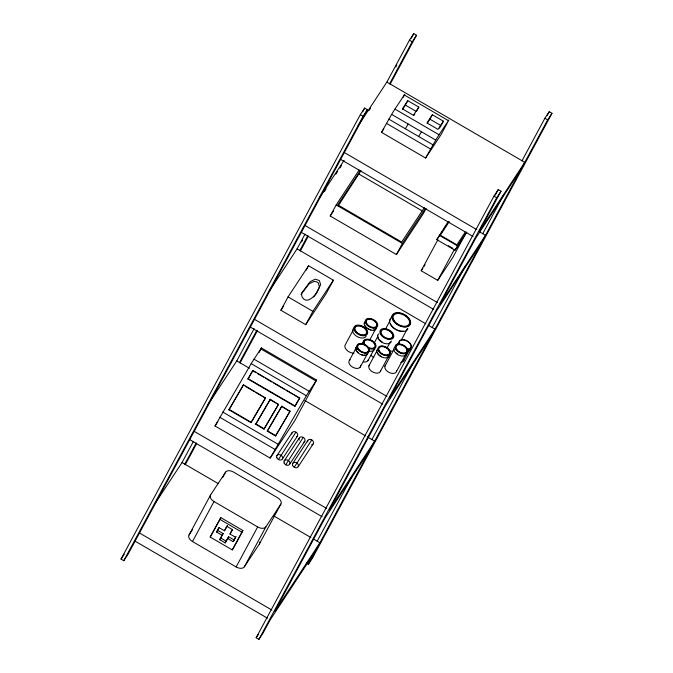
<?xml version="1.0" encoding="UTF-8"?>
<svg xmlns="http://www.w3.org/2000/svg" width="673" height="673" viewBox="0 0 673 673"><rect width="100%" height="100%" fill="white"/><g stroke="black" fill="none" stroke-linecap="round" stroke-linejoin="round"><path stroke-width="1.01" d="M228.946 409.79L243.508 384.805L265.49 398.063L251.004 422.636L228.946 409.79L243.508 384.805M247.984 379.042L252.897 370.444L299.695 398.147L294.867 406.332L247.984 379.042L252.897 370.444M251.004 422.636L265.574 397.65M255.715 424.293L270.285 399.308L278.471 404.54L263.993 429.113L255.715 424.293L270.285 399.308M263.993 429.113L278.555 404.128M267.274 431.174L281.836 406.189L290.029 411.413L275.543 435.986L267.274 431.174L281.836 406.189M275.543 435.986L290.113 411.001M294.867 406.332L299.779 397.735M261.41 347.975L316.571 380.077L294.967 420.389L270.151 458.094L214.99 425.992L251.433 363.184L261.41 347.916L260.981 348.934M404.288 95.288L404.709 94.355L394.95 109.085A14.671 0.631 -59.8 0 0 391.627 114.402L381.498 132.345L425.63 158.037L441.202 134.373L448.832 120.038L439.074 134.768A14.671 0.631 -59.8 0 0 435.751 140.085L425.63 158.037M260.771 349.346L259.038 352.559M121.022 559.086L360.324 114.654L364.64 108.092L367.399 109.699L128.097 554.131L123.782 560.693L121.022 559.086L124.261 554.165M362.68 111.743L364.64 108.092M123.782 560.693L363.084 116.261L367.399 109.699M154.504 504.363L182.038 462.528L193.479 441.278M207.511 405.348L236.761 360.896L254.142 328.609M268.973 291.586L297.079 248.875L305.046 234.078M358.204 125.658L386.882 82.089L409.436 40.203L413.752 33.65L416.503 35.257L390.088 84.327M301.588 241.96L302.581 240.11M395.8 66.98L396.801 65.13M411.253 38.277L413.752 33.65M184.797 464.134L196.238 442.884M239.521 362.503L256.901 330.216M299.83 250.482L307.805 235.685M389.642 83.688L412.196 41.81L416.503 35.257M185.201 464.841L196.667 443.549M240.034 362.999L257.481 330.594M300.351 250.97L308.335 236.164M426.127 208.42L423.367 213.551L396.397 254.529L330.207 216.008L336.189 204.895L359.138 170.017M280.885 310.228L288.061 296.894L308.562 265.751L333.387 280.195L326.203 293.529L305.71 324.672L280.885 310.228L283.737 305.904M306.173 270.193L308.562 265.751M338.115 206.022L360.997 170.614M403.186 97.341L404.128 95.591M405.398 105.123L407.796 100.672L418.825 107.1L416.436 111.541L405.398 105.123L402.706 109.219M189.063 534.926L210.599 494.933L225.648 472.059A6.419 3.937 28.3 0 1 233.363 471.992L277.621 497.751A6.2 3.802 28.3 0 1 280.885 504.052L259.349 544.053L244.324 566.868A6.831 4.189 28.3 0 1 236.122 566.944L192.486 541.546A6.511 3.988 28.3 0 1 189.063 534.926L192.402 529.844M222.713 477.519L225.648 472.059M305.71 324.672L312.886 311.347L333.387 280.195M192.486 541.546L214.022 501.545A6.511 3.988 28.3 0 1 210.599 494.933M427.305 123.319L432.394 114.772L443.423 121.199L441.513 124.749M210.195 537.071L220.845 517.655L242.911 530.501L233.338 548.276L232.261 549.917L210.195 537.071L220.845 517.655M216.538 532.015L217.623 530.374L223.133 533.58L222.056 535.22L216.538 532.015L218.935 527.565L224.446 530.778L227.432 525.605L226.355 527.245M217.623 530.374L219.053 527.708M219.667 539.67L220.744 538.03L226.254 541.235L225.177 542.875L219.667 539.67L222.056 535.22M224.446 530.778L226.843 526.336L232.362 529.542L229.964 533.992L235.483 537.197L233.085 541.647L227.575 538.434L225.177 542.875M220.744 538.03L223.133 533.58M270.151 458.094L306.594 395.295L316.571 380.026M226.734 540.352L228.652 536.793L234.17 540.007L236.08 536.448M232.479 529.685L229.964 533.992M278.454 459.541L295.943 432.142A3.197 2.524 33.3 0 1 296.541 436.87M232.261 549.917L242.911 530.501M353.064 330.325L345.182 344.963A6.831 4.189 28.3 0 0 347.024 350.372A6.831 4.189 28.3 0 0 354.006 353.132M396.397 254.529L402.378 243.424L425.336 208.546M285.731 464.791L303.229 437.4M236.122 566.944L257.658 526.942A6.831 4.189 28.3 0 0 265.869 526.866L280.885 504.052M349.337 360.492L356.522 347.167A6.385 3.912 28.3 0 0 358.162 352.669M294.252 467.281L311.75 439.89M244.324 566.868L265.869 526.866M369.797 339.882L375.711 328.904A6.385 3.912 28.3 0 0 376.157 327.987M360.131 367.248L367.307 353.914M374.104 343.238L378.049 335.92M368.005 360.593L373.523 350.339M389.911 319.919L392.309 315.469M385.427 329.206L389.835 321.021M368.905 365.843L377.275 350.288M466.768 232.294L454.973 250.221L436.819 239.655L448.201 221.552M465.64 233.649L452.836 257.439L437.728 280.389L421.18 270.756L437.93 239.647M386.916 348.286L390.365 341.884M380.413 371.328L388.296 356.69M384.922 366.171L394.016 349.279M401.175 340.302L407.535 328.483A9.582 5.872 28.3 0 1 406.669 329.753M437.728 280.389L454.477 249.279M454.973 250.221L466.355 232.118M396.456 371.605L405.541 354.721M403.615 360.804L409.134 350.549M315.536 550.96L270.226 619.808L263.236 632.797L258.92 639.35L256.161 637.743L493.94 196.154L498.256 189.593L501.015 191.199L479.47 231.201L524.789 162.353L386.882 82.089M495.32 195.052L498.256 189.593M258.92 639.35L496.699 197.761L501.015 191.199M317.176 541.185L352.004 476.501M371.9 439.562L412.633 363.908M432.217 327.541L465.093 266.483M482.734 233.708L503.993 194.236M522.029 160.746L544.903 118.255L549.218 111.701L551.978 113.3L312.676 557.74L308.36 564.294L306.291 563.091M547.233 115.394L549.218 111.701M308.36 564.294L547.662 119.861L551.978 113.3M405.331 128.745L408.175 124.034M418.648 136.493L421.491 131.79M301.008 294.404L309.05 283.855L314.089 281.39L316.461 281.76L318.211 282.786L319.381 286.833L316.52 293.344L313.66 296.953M368.846 110.734L370.571 108.126M320.062 196.886L344.155 160.283M324.394 191.561L326.111 188.945M335.861 174.13L337.585 171.514M339.882 168.031L341.598 165.415M381.498 132.345L383.812 128.846M330.207 216.008L333.648 210.775M360.467 170.446L337.804 204.878L401.672 242.053L424.335 207.621M407.796 100.672L402.404 108.875L413.432 115.293L418.825 107.1M413.735 115.638L414.812 113.998M214.99 425.992L217.875 421.601M432.394 114.772L427.002 122.974L438.03 129.393L443.423 121.199M439.41 128.097L441.034 125.641L429.997 119.222M276.889 455.714L291.989 432.764M227.575 538.434L228.652 536.793M282.408 458.919L297.508 435.969M284.166 460.963L299.275 438.014M233.085 541.647L234.17 540.007M436.819 239.655L442.43 231.125M443.557 229.417L445.804 226.002M289.684 464.177L304.793 441.227M449.278 221.602L440.327 235.205L456.874 244.837L465.262 232.084M292.688 463.461L307.797 440.504M421.18 270.756L422.863 268.207M423.982 266.508L425.1 264.809M298.206 466.667L313.307 443.717M521.087 169.217L475.777 238.065L440.184 304.162L485.494 235.314L479.109 231.596M481.792 242.187L436.483 311.044L389.667 397.995L434.977 329.147L428.592 325.429M430.787 336.912L385.478 405.769L329.349 510.016L374.659 441.16L367.365 436.92M370.192 449.463L324.882 518.311L274.626 611.648L319.936 542.791L313.551 539.081M256.161 637.743L258.323 634.462M544.903 118.255L547.662 119.861M409.436 40.203L412.196 41.81M404.254 94.943L448.386 120.635M394.95 109.085L439.074 134.768M391.627 114.402L435.751 140.085M388.775 119.113L432.907 144.796M386.361 123.319L430.493 149.002M360.324 114.654L363.084 116.261M493.94 196.154L496.699 197.761M344.332 152.544L476.72 229.594M340.639 159.408L473.018 236.459M359.079 174.172L422.047 210.817M439.208 235.214L457.362 245.78M448.386 245.729L452.736 248.27M336.189 204.895L402.378 243.424M305.046 225.505L437.425 302.564M301.344 232.378L433.723 309.437M297.079 248.875L425.874 323.848M288.061 296.894L312.886 311.347M254.52 319.339L386.908 396.389M250.339 327.103L382.718 404.162M260.72 348.824L315.881 380.935M253.94 359.13L309.1 391.24M251.172 363.63L306.333 395.732M236.761 360.896L249.49 368.308M304.802 400.502L365.557 435.86M252.812 370.857L255.513 372.43M257.322 373.481L263.631 377.149M265.431 378.201L271.749 381.877M273.549 382.929L284.368 389.221M286.168 390.273L292.486 393.949M294.286 394.992L299.695 398.147M248.068 378.63L294.951 405.92M270.201 399.72L274.332 402.126M275.989 403.093L277.646 404.052M282.584 407.081L289.197 410.934M245.191 386.243L254.015 391.383M255.782 392.409L261.957 396.002M263.723 397.036L265.49 398.063M255.799 423.881L264.077 428.701M267.358 430.762L275.627 435.574M229.03 409.377L251.088 422.223M222.67 412.002L277.831 444.104M219.709 417.218L274.87 449.328M194.203 431.351L326.59 508.409M189.736 439.654L322.123 516.704M182.038 462.528L218.346 483.66M273.659 515.855L310.833 537.491M214.022 501.545L257.658 526.942M219.768 519.295L241.826 532.141M139.479 532.982L271.867 610.041M135.088 541.151L267.467 618.201M259.677 542.043A6.2 3.802 28.3 0 1 259.349 544.053M299.233 440.058A3.197 2.524 33.3 0 1 300.688 436.962A3.197 2.524 33.3 0 1 304.591 438.72A3.197 2.524 33.3 0 1 303.817 442.119M291.762 434.085A3.197 2.524 33.3 0 1 295.943 432.142M307.569 441.833A3.197 2.524 33.3 0 1 309.95 439.368A3.197 2.524 33.3 0 1 313.433 441.917A3.197 2.524 33.3 0 1 311.658 444.819M380.573 370.285A6.385 3.912 28.3 0 1 373.254 372.262A6.385 3.912 28.3 0 1 369.46 364.985M373.767 357.514A6.848 4.198 28.3 0 1 371.117 355.319M368.35 359.626A6.385 3.912 28.3 0 1 363.428 361.889M403.867 359.794A6.385 3.912 28.3 0 1 400.729 362.427M396.607 370.554A6.385 3.912 28.3 0 1 389.322 372.581A6.385 3.912 28.3 0 1 385.469 365.304M360.627 365.246A6.385 3.912 28.3 0 1 353.022 367.391A6.385 3.912 28.3 0 1 350.153 359.803M403.455 331.124A9.582 5.872 28.3 0 1 399.796 330.864M399.022 330.662A9.582 5.872 28.3 0 1 395.261 328.954M394.571 328.5A9.582 5.872 28.3 0 1 390.374 323.41M392.687 351.121A9.582 5.872 28.3 0 1 389.028 350.869M397.449 353.981A6.385 3.912 28.3 0 1 396.195 352.955M388.228 356.631A6.385 3.912 28.3 0 1 387.312 357.245M381.625 356.707A6.385 3.912 28.3 0 1 377.343 352.492M382.138 341.96A6.848 4.198 28.3 0 1 379.496 339.764M378.638 338.494A6.848 4.198 28.3 0 1 378.176 337.223M374.339 348.513A6.385 3.912 28.3 0 1 373.986 349.48M365.363 355.016A6.385 3.912 28.3 0 1 364 355.125M362.495 354.915A6.385 3.912 28.3 0 1 360.955 354.419M374.895 329.585A6.385 3.912 28.3 0 1 373.759 329.997M370.89 329.896A6.385 3.912 28.3 0 1 364.774 325.32M364.472 323.057A6.385 3.912 28.3 0 1 364.926 322.14M365.372 345.299A5.956 3.651 28.3 0 1 367.803 339.823A5.956 3.651 28.3 0 1 375.155 345.804A5.956 3.651 28.3 0 1 367.694 347.192M368.114 353.148A6.772 4.156 28.3 0 1 359.323 353.838A6.772 4.156 28.3 0 1 357.06 346.225M366.162 336.256A7.504 4.602 28.3 0 1 356.505 336.197A7.504 4.602 28.3 0 1 353.771 328.172M374.827 348.698A6.923 4.24 28.3 0 1 369.494 351.146M362.049 343.937A6.923 4.24 28.3 0 1 363.218 342.069M389.339 354.839A6.806 4.173 28.3 0 1 381.541 356.951A6.806 4.173 28.3 0 1 377.494 349.194M391.4 341.102A7.538 4.618 28.3 0 1 381.911 342.313A7.538 4.618 28.3 0 1 378.823 333.783M376.468 328.113A6.73 4.122 28.3 0 1 368.501 329.223A6.73 4.122 28.3 0 1 364.64 321.955M407.947 328.685A10.036 6.15 28.3 0 1 395.455 329.4A10.036 6.15 28.3 0 1 390.82 318.581M406.702 352.93A6.949 4.257 28.3 0 1 398.778 355.134A6.949 4.257 28.3 0 1 394.588 347.209M410.21 348.799A6.78 4.156 28.3 0 1 408.225 351.323M397.92 343.617A6.78 4.156 28.3 0 1 398.601 342.759M408.957 350.498A6.385 3.912 28.3 0 1 407.973 351.054M398.265 343.794A6.385 3.912 28.3 0 1 398.904 342.986M409.849 348.681A6.385 3.912 28.3 0 1 409.596 349.691M399.005 343.676A6.78 4.156 28.3 0 1 403.707 339.73A6.78 4.156 28.3 0 1 411.253 345.367A6.78 4.156 28.3 0 1 406.542 349.321M399.358 343.726A6.385 3.912 28.3 0 1 403.295 339.949A6.385 3.912 28.3 0 1 410.58 344.517A6.385 3.912 28.3 0 1 407.914 349.094M363.79 344.214A6.923 4.24 28.3 0 1 368.038 339.175A6.923 4.24 28.3 0 1 376.039 345.686A6.923 4.24 28.3 0 1 369.014 348.463M364.244 344.206A6.385 3.912 28.3 0 1 368.669 339.638A6.385 3.912 28.3 0 1 375.534 346.292A6.385 3.912 28.3 0 1 367.551 347.411M320.575 284.612C318.119 290.702 314.627 297.651 308.116 300.099C303.801 301.024 300.839 296.886 301.765 292.898L310.253 281.634L315.284 279.169L319.406 280.565L320.575 284.612M284.132 463.007A3.197 2.524 33.3 0 0 289.281 464.698A3.197 2.524 33.3 0 0 287.371 460.012A3.197 2.524 33.3 0 0 284.132 463.007M276.847 457.749A3.197 2.524 33.3 0 0 282.004 459.44A3.197 2.524 33.3 0 0 280.086 454.755A3.197 2.524 33.3 0 0 276.847 457.749M292.654 465.497A3.197 2.524 33.3 0 0 297.803 467.188A3.197 2.524 33.3 0 0 295.893 462.502A3.197 2.524 33.3 0 0 292.654 465.497M382.222 335.23A6.385 3.912 28.3 0 0 392.359 337.207A6.385 3.912 28.3 0 0 385.957 329.56A6.385 3.912 28.3 0 0 382.222 335.23M367.155 324.201A5.779 3.542 28.3 0 0 376.392 326.355A5.779 3.542 28.3 0 0 370.991 319.339A5.779 3.542 28.3 0 0 367.155 324.201M356.337 331.89A6.368 3.903 28.3 0 0 366.356 333.488A6.368 3.903 28.3 0 0 359.592 325.968A6.368 3.903 28.3 0 0 356.337 331.89M394.193 320.701A8.926 5.477 28.3 0 0 408.536 324.941A8.926 5.477 28.3 0 0 401.234 313.929A8.926 5.477 28.3 0 0 394.193 320.701M358.625 349.253A5.956 3.651 28.3 0 0 368.139 351.466A5.956 3.651 28.3 0 0 362.57 344.24A5.956 3.651 28.3 0 0 358.625 349.253M393.31 320.802A10.036 6.15 28.3 0 0 409.428 325.572A10.036 6.15 28.3 0 0 401.226 313.189A10.036 6.15 28.3 0 0 393.31 320.802M393.671 320.76A9.582 5.872 28.3 0 0 409.066 325.311A9.582 5.872 28.3 0 0 401.226 313.492A9.582 5.872 28.3 0 0 393.671 320.76M381.389 335.457A7.538 4.618 28.3 0 0 393.352 337.787A7.538 4.618 28.3 0 0 385.797 328.752A7.538 4.618 28.3 0 0 381.389 335.457M381.885 335.322A6.848 4.198 28.3 0 0 392.763 337.442A6.848 4.198 28.3 0 0 385.89 329.232A6.848 4.198 28.3 0 0 381.885 335.322M366.692 324.293A6.385 3.912 28.3 0 0 376.905 326.683A6.385 3.912 28.3 0 0 370.941 318.918A6.385 3.912 28.3 0 0 366.692 324.293M366.44 324.344A6.73 4.122 28.3 0 0 377.191 326.859A6.73 4.122 28.3 0 0 370.907 318.691A6.73 4.122 28.3 0 0 366.44 324.344M355.546 332.151A7.504 4.602 28.3 0 0 367.357 334.035A7.504 4.602 28.3 0 0 359.39 325.168A7.504 4.602 28.3 0 0 355.546 332.151M356.009 331.999A6.831 4.189 28.3 0 0 366.768 333.715A6.831 4.189 28.3 0 0 359.508 325.639A6.831 4.189 28.3 0 0 356.009 331.999M379.53 351.424A5.931 3.634 28.3 0 0 389.044 354.149A5.931 3.634 28.3 0 0 384.106 346.856A5.931 3.634 28.3 0 0 379.53 351.424M379.168 351.466A6.385 3.912 28.3 0 0 389.423 354.41A6.385 3.912 28.3 0 0 384.09 346.545A6.385 3.912 28.3 0 0 379.168 351.466M378.84 351.508A6.806 4.173 28.3 0 0 389.76 354.646A6.806 4.173 28.3 0 0 384.081 346.267A6.806 4.173 28.3 0 0 378.84 351.508M396.742 349.531A5.973 3.659 28.3 0 0 406.332 352.24A5.973 3.659 28.3 0 0 401.293 344.887A5.973 3.659 28.3 0 0 396.742 349.531M396.414 349.581A6.385 3.912 28.3 0 0 406.669 352.467A6.385 3.912 28.3 0 0 401.276 344.61A6.385 3.912 28.3 0 0 396.414 349.581M395.976 349.64A6.949 4.257 28.3 0 0 407.131 352.787A6.949 4.257 28.3 0 0 401.268 344.24A6.949 4.257 28.3 0 0 395.976 349.64M358.011 349.38A6.772 4.156 28.3 0 0 368.829 351.895A6.772 4.156 28.3 0 0 362.495 343.676A6.772 4.156 28.3 0 0 358.011 349.38M358.297 349.321A6.385 3.912 28.3 0 0 368.51 351.693A6.385 3.912 28.3 0 0 362.528 343.937A6.385 3.912 28.3 0 0 358.297 349.321"/></g></svg>
